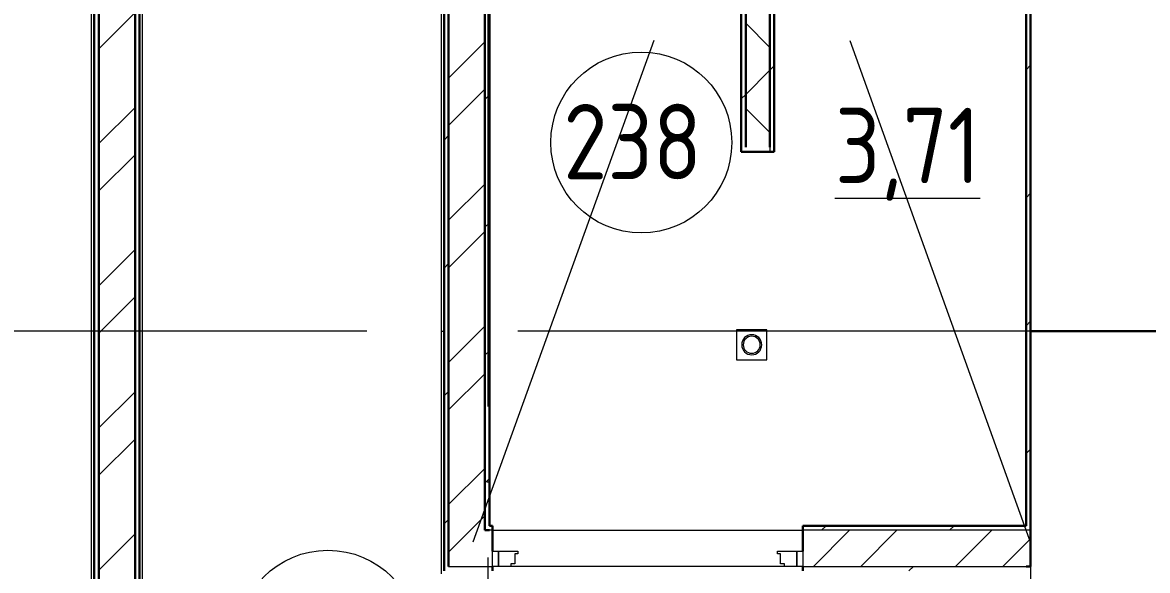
# Model space of a CAD drawing. Header units: millimetres. Extents: x -87434 to 499450, y -468665 to 122144.
# Drawn here: x 134183 to 137914, y 16165 to 17982 of the extents above; entities that cross this region are included whole.
import ezdxf

# ---------------------------------------------------------------- set-up
doc = ezdxf.new("R2010")
doc.units = ezdxf.units.MM
doc.linetypes.add('ADSK_Линия сетки', pattern=[25, 20, -2.5, 0, -2.5])
doc.linetypes.add('ADSK_Сверху', pattern=[450, 300, -150])
for name, color, linetype, lineweight in [('Двери', 252, 'Continuous', 9), ('Линии', 252, 'Continuous', 9), ('Марки помещений', 252, 'Continuous', 20), ('Ограждение', 252, 'Continuous', 9), ('Оси', 252, 'Continuous', 9), ('Сантехника', 252, 'Continuous', 9), ('Стены внутренние', 7, 'Continuous', 18), ('Стены наружные', 7, 'Continuous', 18), ('Стены штриховка', 252, 'Continuous', 9)]:
    doc.layers.add(name, color=color, linetype=linetype, lineweight=lineweight)
doc.styles.add('GOST Common_2', font='', dxfattribs={"width": 0.9, "height": 250})
doc.styles.get('GOST Common_2').set_extended_font_data('GOST type B')

# ---------------------------------------------------------------- blocks, each defined once
blk = doc.blocks.new('2 этаж')
at = {"layer": 'Двери', "color": 251, "true_color": 0x636466}
for p, q in [((135741, 16230.7), (135761, 16230.7)), ((135741, 16180.7), (135741, 16230.7)), ((135761, 16230.7), (135761, 16180.7)), ((135761, 16230.7), (135825, 16230.7)), ((135761, 16180.7), (135761, 16230.7)), ((135825, 16230.7), (135825, 16222.7)), ((136687, 16230.7), (136751, 16230.7)), ((136687, 16222.7), (136687, 16230.7)), ((136751, 16230.7), (136771, 16230.7)), ((136751, 16180.7), (136751, 16230.7)), ((136751, 16230.7), (136751, 16180.7)), ((136771, 16230.7), (136771, 16180.7)), ((135816, 16222.7), (135816, 16188.7)), ((135825, 16222.7), (135816, 16222.7)), ((136696, 16222.7), (136687, 16222.7)), ((136696, 16188.7), (136696, 16222.7)), ((135761, 16180.7), (135741, 16180.7)), ((135802, 16180.7), (135761, 16180.7)), ((135802, 16188.7), (135802, 16180.7)), ((135816, 16188.7), (135802, 16188.7)), ((136710, 16188.7), (136696, 16188.7)), ((136710, 16180.7), (136710, 16188.7)), ((136751, 16180.7), (136710, 16180.7)), ((136771, 16180.7), (136751, 16180.7))]:
    blk.add_line(p, q, dxfattribs=at)
at = {"layer": 'Линии', "color": 251, "linetype": 'ADSK_Сверху', "ltscale": 100, "true_color": 0x636466}
for p, q in [((136276.6, 17924.8), (135676, 16260.7)), ((136925.9, 17924.8), (137526, 16258.7))]:
    blk.add_line(p, q, dxfattribs=at)
at = {"layer": 'Марки помещений', "color": 251, "true_color": 0x636466}
for centre in [(136234.9, 17586.4), (135195.3, 15934.2)]:
    blk.add_circle(centre, 300, dxfattribs=at)
at = {"layer": 'Ограждение', "color": 251, "true_color": 0x636466}
for p, q in [((134411, 18960.7), (134411, 13285.7)), ((134581, 13285.7), (134581, 18960.7)), ((135571, 18960.7), (135571, 16155.7))]:
    blk.add_line(p, q, dxfattribs=at)
at = {"layer": 'Оси', "color": 251, "linetype": 'ADSK_Линия сетки', "ltscale": 100, "true_color": 0x636466}
for p, q in [((135726, 33711.4), (135726, -32265.4)), ((137526, 33711.4), (137526, -32265.4)), ((165326, 16960.7), (93603.7, 16960.7))]:
    blk.add_line(p, q, dxfattribs=at)
at = {"layer": 'Сантехника', "color": 251, "true_color": 0x636466}
for p, q in [((136551, 16965.7), (136551, 16865.7)), ((136651, 16965.7), (136551, 16965.7)), ((136651, 16865.7), (136651, 16965.7)), ((136551, 16865.7), (136651, 16865.7))]:
    blk.add_line(p, q, dxfattribs=at)
for radius, start, end in [(33.3, 0, 180), (28.3, 0, 180), (33.3, 180, 0), (28.3, 180, 0)]:
    blk.add_arc((136601, 16915.7), radius, start, end, dxfattribs=at)
at = {"layer": 'Стены внутренние', "color": 251, "lineweight": 30, "true_color": 0x636466}
for p, q in [((137526, 16960.7), (138616, 16960.7)), ((137916, 16960.7), (137526, 16960.7))]:
    blk.add_line(p, q, dxfattribs=at)
at = {"layer": 'Стены внутренние', "color": 251, "true_color": 0x636466}
blk.add_line((137526, 16180.7), (137526, 15820.7), dxfattribs=at)
at = {"layer": 'Стены наружные', "color": 251, "lineweight": 30, "true_color": 0x636466}
for p, q in [((134556, 13260.7), (134556, 18960.7)), ((134571, 18960.7), (134571, 13275.7)), ((135581, 16165.7), (135581, 18960.7)), ((135596, 18960.7), (135596, 16180.7)), ((134421, 18660.7), (134421, 13275.7)), ((134436, 13260.7), (134436, 18660.7)), ((137526, 18550.7), (137526, 16180.7)), ((135716, 16300.7), (135716, 18470.7)), ((135731, 18455.7), (135731, 16315.7)), ((136566, 17555.7), (136566, 18455.7)), ((136581, 17570.7), (136581, 18455.7)), ((136661, 18455.7), (136661, 17570.7)), ((136676, 18455.7), (136676, 17555.7)), ((137511, 16315.7), (137511, 18455.7)), ((136676, 17555.7), (136566, 17555.7)), ((135741, 16315.7), (135731, 16315.7)), ((135741, 16315.7), (135741, 16230.7)), ((136771, 16315.7), (136771, 16230.7)), ((137511, 16315.7), (136771, 16315.7)), ((135731, 16300.7), (135716, 16300.7)), ((135741, 16180.7), (135741, 16165.7)), ((136771, 16180.7), (136771, 16165.7)), ((137511, 16180.7), (137526, 16180.7))]:
    blk.add_line(p, q, dxfattribs=at)
at = {"layer": 'Стены наружные', "color": 251, "linetype": 'Continuous', "lineweight": 9, "true_color": 0x636466}
for p, q in [((134436, 17897.1), (134556, 18017.1)), ((136661, 17901.9), (136581, 17981.9)), ((135596, 17799.9), (135716, 17919.9)), ((136661, 17826), (136676, 17841)), ((137511, 17827.4), (137526, 17842.4)), ((136581, 17746), (136661, 17826)), ((135596, 17642.7), (135716, 17762.7)), ((135716, 17729.5), (135731, 17744.5)), ((136566, 17731), (136581, 17746)), ((134436, 17582.8), (134556, 17702.8)), ((136661, 17619.1), (136581, 17699.1)), ((135581, 17594.5), (135596, 17609.5)), ((134436, 17425.6), (134556, 17545.6)), ((135596, 17328.4), (135716, 17448.4)), ((137511, 17403.2), (137526, 17418.2)), ((135716, 17305.2), (135731, 17320.2)), ((135596, 17171.3), (135716, 17291.3)), ((134436, 17111.3), (134556, 17231.3)), ((135581, 17170.2), (135596, 17185.2)), ((134436, 16954.2), (134556, 17074.2)), ((135596, 16856.9), (135716, 16976.9)), ((137511, 16978.9), (137526, 16993.9)), ((135716, 16881), (135731, 16896)), ((135596, 16699.8), (135716, 16819.8)), ((134436, 16639.9), (134556, 16759.9)), ((135581, 16746), (135596, 16761)), ((134436, 16482.7), (134556, 16602.7)), ((137511, 16554.6), (137526, 16569.6)), ((135596, 16385.5), (135716, 16505.5)), ((135716, 16456.7), (135731, 16471.7)), ((135668.4, 16300.7), (135716, 16348.3)), ((135581, 16321.7), (135596, 16336.7)), ((136832.9, 16300.7), (136847.9, 16315.7)), ((137257.1, 16300.7), (137272.1, 16315.7)), ((134436, 16168.4), (134556, 16288.4)), ((135596, 16228.3), (135668.4, 16300.7)), ((136805.7, 16180.7), (136925.7, 16300.7)), ((136962.8, 16180.7), (137082.8, 16300.7)), ((137277.1, 16180.7), (137397.1, 16300.7)), ((137434.3, 16180.7), (137526, 16272.5)), ((137122.1, 16165.7), (137137.1, 16180.7))]:
    blk.add_line(p, q, dxfattribs=at)
at = {"layer": 'Стены наружные', "color": 251, "true_color": 0x636466}
for p, q in [((135741, 16300.7), (136771, 16300.7)), ((136710, 16180.7), (135802, 16180.7))]:
    blk.add_line(p, q, dxfattribs=at)
at = {"layer": 'Стены штриховка', "color": 251, "true_color": 0x636466}
for p, q in [((136661, 17570.7), (136661, 17555.7)), ((135741, 16300.7), (135731, 16300.7)), ((137526, 16300.7), (136771, 16300.7)), ((135596, 16180.7), (135741, 16180.7)), ((136771, 16180.7), (137511, 16180.7))]:
    blk.add_line(p, q, dxfattribs=at)
at = {"layer": 'Марки помещений', "color": 251, "true_color": 0x636466, "style": 'GOST Common_2', "width": 0.9}
for s, p in [('238', (135976.1, 17464.1)), ('%%U3,71', (136877.2, 17451.5))]:
    blk.add_text(s, height=250, dxfattribs=at).set_placement(p)

msp = doc.modelspace()

# ---------------------------------------------------------------- block references
msp.add_blockref('2 этаж', (0, -2))

doc.saveas('drawing.dxf')
